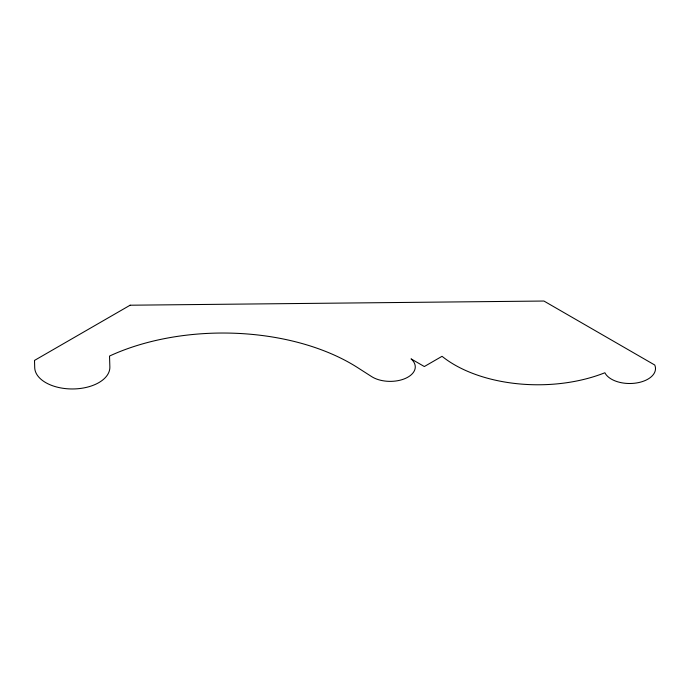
<?xml version="1.0" encoding="UTF-8"?>
<svg xmlns="http://www.w3.org/2000/svg" width="690" height="690" viewBox="0 0 690 690"><rect width="100%" height="100%" fill="white"/><g stroke="black" fill="none" stroke-linecap="round" stroke-linejoin="round"><path stroke-width="1.03" d="M130.125 305.213L34.5 360.422L34.716 367.649A37.579 21.692 0 0 0 72.942 388.962A37.579 21.692 0 0 0 109.857 366.89L109.529 356.049A181.289 104.664 0 0 1 357.653 367.641L371.617 376.593A25.047 14.464 0 0 0 405.616 378.318A25.047 14.464 0 0 0 411.05 358.869L424.333 366.537L442.048 356.307A117.93 68.086 0 0 0 604.871 372.755A25.823 14.913 0 0 0 636.378 382.993A25.823 14.913 0 0 0 654.75 365.019L543.936 301.038L130.125 305.213"/></g></svg>
